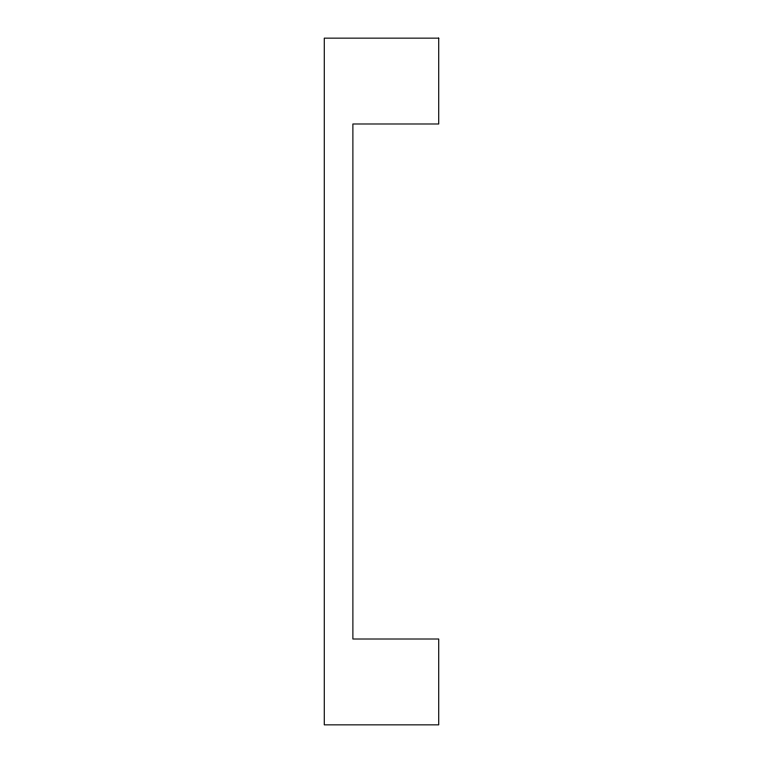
<?xml version="1.0" encoding="UTF-8"?>
<svg xmlns="http://www.w3.org/2000/svg" width="763" height="763" viewBox="0 0 763 763"><rect width="100%" height="100%" fill="white"/><g stroke="black" fill="none" stroke-linecap="round" stroke-linejoin="round"><path stroke-width="1.14" d="M438.725 38.15L324.275 38.15L324.275 724.85L438.725 724.85L438.725 639.013L352.887 639.013L352.887 123.987L438.725 123.987L438.725 38.15"/></g></svg>
